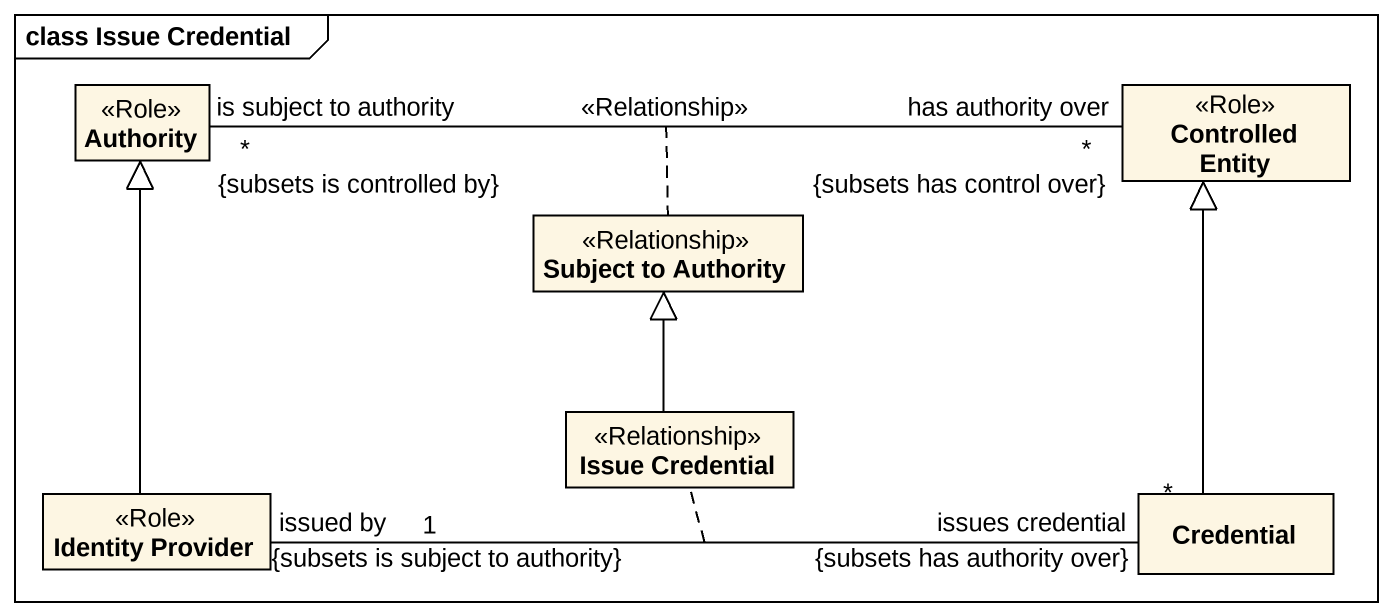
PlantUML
@startuml
mainframe class Issue Credential
hide circle
hide empty members
class Authority <<Role>>
class "Controlled Entity" as Controlled_Entity <<Role>>
class "Subject to Authority" as Subject_to_Authority <<Relationship>>
class "Identity Provider" as Identity_Provider <<Role>>
class "Issue Credential" as Issue_Credential <<Relationship>>
class Credential
Authority "is subject to authority\n*\n{subsets is controlled by}" -right- "has authority over\n*\n{subsets has control over}" Controlled_Entity : <<Relationship>>
(Authority, Controlled_Entity) .. Subject_to_Authority
Identity_Provider -up-|> Authority
Identity_Provider "issued by\n1\n{subsets is subject to authority}" -right- "issues credential\n*\n{subsets has authority over}" Credential
(Identity_Provider, Credential) .. Issue_Credential
Issue_Credential -up-|> Subject_to_Authority
Credential -up-|> Controlled_Entity
@enduml
